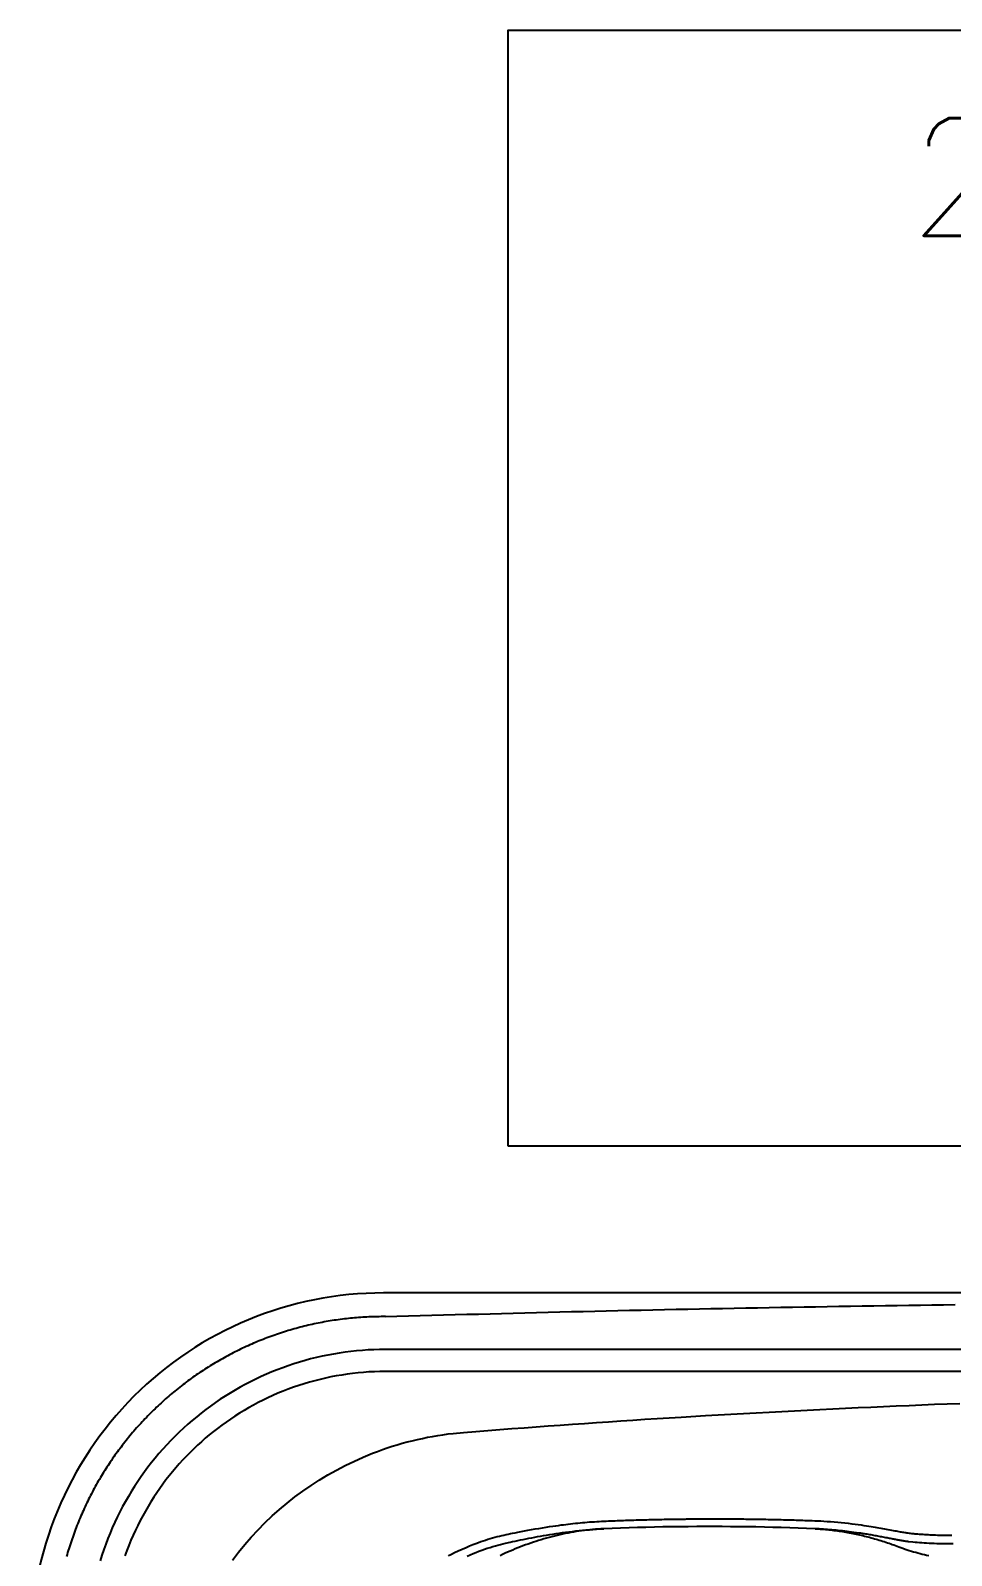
# Model space of a CAD drawing. Extents: x 941 to 1034, y 781 to 934.
# Drawn here: x 941.4 to 972.7, y 881.8 to 933.6 of the extents above; entities that cross this region are included whole.
import ezdxf
from ezdxf.enums import TextEntityAlignment as Align

# ---------------------------------------------------------------- set-up
doc = ezdxf.new("R2010")
doc.units = 0
doc.header["$MEASUREMENT"] = 0
doc.layers.add('1', color=4, linetype='Continuous')
doc.layers.add('DIM', color=3, linetype='Continuous')
doc.styles.add('SIMPLEX', font='simplex')

# ---------------------------------------------------------------- blocks, each defined once
blk = doc.blocks.new('ENVOY')
at = {"layer": '1', "color": 3, "linetype": 'Continuous'}
blk.add_line((81.052, 87.184), (12.056, 87.184), dxfattribs=at)
at = {"layer": '1', "color": 4}
blk.add_lwpolyline([(93.109, 77.107, 0.414214), (81.109, 89.107), (12, 89.107, 0.414214), (0, 77.107), (0, 12, 0.414214), (12, 0), (81.109, 0, 0.414214), (93.109, 12)], format="xyb", close=True, dxfattribs=at)
at = {"layer": '1', "color": 3, "linetype": 'Continuous'}
for points in [[(12.058, 88.303), (12.453, 88.314), (12.849, 88.325), (13.244, 88.336), (13.639, 88.347), (14.034, 88.358), (14.429, 88.369), (14.824, 88.38), (15.22, 88.39), (15.615, 88.401), (16.01, 88.411), (16.405, 88.421), (16.8, 88.431), (17.196, 88.441), (17.591, 88.451), (17.986, 88.46), (18.381, 88.47), (18.776, 88.479), (19.171, 88.488), (19.567, 88.498), (19.962, 88.507), (20.357, 88.515), (20.752, 88.524), (21.147, 88.533), (21.543, 88.541), (21.938, 88.549), (22.333, 88.558), (22.728, 88.566), (23.123, 88.573), (23.519, 88.581), (23.914, 88.589), (24.309, 88.596), (24.704, 88.604), (25.099, 88.611), (25.495, 88.618), (25.89, 88.625), (26.285, 88.632), (26.68, 88.638), (27.076, 88.645), (27.471, 88.651), (27.866, 88.658), (28.261, 88.664), (28.656, 88.67), (29.052, 88.676), (29.447, 88.681), (29.842, 88.687), (30.237, 88.692), (30.633, 88.698), (31.028, 88.703), (31.423, 88.708)], [(12.058, 88.303), (11.99, 88.301), (11.919, 88.3), (11.848, 88.298), (11.777, 88.297), (11.707, 88.296), (11.637, 88.294), (11.568, 88.291), (11.498, 88.289), (11.429, 88.286), (11.359, 88.282), (11.29, 88.278), (11.22, 88.274), (11.151, 88.269), (11.082, 88.264), (11.012, 88.258), (10.943, 88.252), (10.874, 88.245), (10.804, 88.238), (10.735, 88.23), (10.666, 88.222), (10.597, 88.214), (10.528, 88.205), (10.459, 88.196), (10.39, 88.186), (10.321, 88.176), (10.252, 88.166), (10.184, 88.155), (10.115, 88.143), (10.047, 88.131), (9.978, 88.119), (9.91, 88.106), (9.841, 88.093), (9.773, 88.08), (9.705, 88.066), (9.637, 88.051), (9.569, 88.036), (9.501, 88.021), (9.433, 88.005), (9.365, 87.989), (9.298, 87.973), (9.23, 87.956), (9.163, 87.938), (9.095, 87.921), (9.028, 87.902), (8.961, 87.884), (8.894, 87.865), (8.827, 87.845), (8.76, 87.825), (8.694, 87.805), (8.627, 87.784), (8.561, 87.763), (8.495, 87.741), (8.428, 87.719), (8.362, 87.697), (8.297, 87.674), (8.231, 87.651), (8.165, 87.627), (8.1, 87.603), (8.035, 87.579), (7.97, 87.554), (7.905, 87.528), (7.84, 87.503), (7.775, 87.477), (7.711, 87.45), (7.647, 87.423), (7.582, 87.396), (7.518, 87.368), (7.455, 87.34), (7.391, 87.312), (7.328, 87.283), (7.264, 87.254), (7.201, 87.224), (7.138, 87.194), (7.076, 87.163), (7.013, 87.132), (6.951, 87.101), (6.889, 87.07), (6.827, 87.038), (6.765, 87.005), (6.704, 86.972), (6.642, 86.939), (6.581, 86.906), (6.521, 86.872), (6.46, 86.838), (6.399, 86.803), (6.339, 86.768), (6.279, 86.732), (6.219, 86.697), (6.16, 86.66), (6.1, 86.624), (6.041, 86.587), (5.982, 86.55), (5.924, 86.512), (5.865, 86.474), (5.807, 86.435), (5.749, 86.397), (5.691, 86.358), (5.634, 86.318), (5.577, 86.278), (5.52, 86.238), (5.463, 86.198), (5.407, 86.157), (5.35, 86.115), (5.294, 86.074), (5.239, 86.032), (5.183, 85.99), (5.128, 85.947), (5.073, 85.904), (5.019, 85.861), (4.964, 85.817), (4.91, 85.773), (4.856, 85.729), (4.803, 85.684), (4.749, 85.639), (4.696, 85.594), (4.644, 85.548), (4.591, 85.502), (4.539, 85.456), (4.487, 85.409), (4.436, 85.362), (4.384, 85.315), (4.333, 85.267), (4.283, 85.219), (4.232, 85.171), (4.182, 85.123), (4.133, 85.074), (4.083, 85.025), (4.034, 84.975), (3.985, 84.925), (3.937, 84.875), (3.888, 84.825), (3.84, 84.774), (3.793, 84.723), (3.746, 84.672), (3.699, 84.621), (3.652, 84.569), (3.606, 84.517), (3.56, 84.464), (3.514, 84.411), (3.469, 84.358), (3.424, 84.305), (3.379, 84.252), (3.335, 84.198), (3.291, 84.144), (3.247, 84.089), (3.204, 84.035), (3.161, 83.98), (3.118, 83.925), (3.076, 83.869), (3.034, 83.813), (2.992, 83.758), (2.951, 83.701), (2.91, 83.645), (2.87, 83.588), (2.83, 83.531), (2.79, 83.474), (2.75, 83.416), (2.711, 83.359), (2.672, 83.301), (2.634, 83.243), (2.596, 83.184), (2.558, 83.126), (2.521, 83.067), (2.484, 83.008), (2.448, 82.948), (2.411, 82.889), (2.376, 82.829), (2.34, 82.769), (2.305, 82.709), (2.27, 82.648), (2.236, 82.587), (2.202, 82.527), (2.169, 82.465), (2.135, 82.404), (2.103, 82.343), (2.07, 82.281), (2.038, 82.219), (2.006, 82.157), (1.975, 82.095), (1.944, 82.032), (1.914, 81.969), (1.884, 81.907), (1.854, 81.843), (1.825, 81.78), (1.796, 81.717), (1.767, 81.653), (1.739, 81.589), (1.712, 81.525), (1.684, 81.461), (1.657, 81.397), (1.631, 81.332), (1.605, 81.268), (1.579, 81.203), (1.554, 81.138), (1.529, 81.073), (1.505, 81.008), (1.481, 80.942), (1.457, 80.877), (1.434, 80.811), (1.411, 80.745), (1.388, 80.679), (1.366, 80.613), (1.345, 80.547), (1.324, 80.481), (1.303, 80.414), (1.283, 80.348), (1.263, 80.281), (1.243, 80.214), (1.224, 80.147)], [(12.056, 87.184), (11.86, 87.182), (11.666, 87.176), (11.472, 87.167), (11.278, 87.154), (11.083, 87.137), (10.887, 87.116), (10.69, 87.091), (10.493, 87.062), (10.296, 87.03), (10.101, 86.993), (9.906, 86.953), (9.713, 86.909), (9.52, 86.861), (9.328, 86.809), (9.137, 86.754), (8.947, 86.695), (8.759, 86.632), (8.571, 86.566), (8.385, 86.495), (8.2, 86.421), (8.017, 86.344), (7.835, 86.263), (7.655, 86.178), (7.477, 86.09), (7.3, 85.998), (7.126, 85.903), (6.953, 85.805), (6.783, 85.703), (6.614, 85.598), (6.448, 85.49), (6.283, 85.378), (6.121, 85.263), (5.961, 85.145), (5.803, 85.024), (5.648, 84.9), (5.494, 84.772), (5.344, 84.641), (5.196, 84.508), (5.05, 84.371), (4.907, 84.232), (4.768, 84.09), (4.631, 83.945), (4.497, 83.798), (4.366, 83.648), (4.238, 83.496), (4.113, 83.341), (3.991, 83.184), (3.872, 83.025), (3.756, 82.863), (3.644, 82.699), (3.534, 82.533), (3.428, 82.364), (3.326, 82.193), (3.226, 82.021), (3.13, 81.846), (3.037, 81.669), (2.948, 81.49), (2.862, 81.31), (2.78, 81.128), (2.702, 80.944), (2.627, 80.759), (2.556, 80.573), (2.488, 80.385), (2.424, 80.196), (2.364, 80.005)], [(12.054, 86.434), (11.87, 86.433), (11.686, 86.428), (11.501, 86.419), (11.317, 86.406), (11.132, 86.389), (10.947, 86.368), (10.762, 86.344), (10.577, 86.316), (10.392, 86.285), (10.208, 86.25), (10.024, 86.211), (9.84, 86.168), (9.657, 86.122), (9.475, 86.072), (9.294, 86.019), (9.115, 85.962), (8.936, 85.901), (8.759, 85.836), (8.583, 85.768), (8.409, 85.697), (8.238, 85.622), (8.068, 85.544), (7.901, 85.464), (7.736, 85.38), (7.573, 85.293), (7.413, 85.204), (7.255, 85.112), (7.099, 85.017), (6.945, 84.919), (6.794, 84.819), (6.646, 84.716), (6.499, 84.611), (6.356, 84.504), (6.215, 84.394), (6.076, 84.282), (5.94, 84.167), (5.807, 84.051), (5.675, 83.931), (5.547, 83.81), (5.421, 83.686), (5.297, 83.56), (5.175, 83.431), (5.057, 83.3), (4.94, 83.167), (4.826, 83.031), (4.714, 82.893), (4.604, 82.752), (4.497, 82.609), (4.391, 82.462), (4.289, 82.314), (4.188, 82.162), (4.091, 82.009), (3.996, 81.853), (3.903, 81.694), (3.814, 81.534), (3.727, 81.371), (3.643, 81.206), (3.563, 81.039), (3.485, 80.869), (3.411, 80.698), (3.34, 80.525), (3.272, 80.349), (3.207, 80.172)], [(31.768, 86.434), (29.797, 86.434), (27.825, 86.434), (25.854, 86.434), (23.882, 86.434), (21.911, 86.434), (19.94, 86.434), (17.968, 86.434), (15.997, 86.434), (12.054, 86.434)], [(14.202, 80.172), (14.239, 80.192), (14.311, 80.229), (14.413, 80.281), (14.538, 80.341), (14.673, 80.403), (14.8, 80.459), (14.92, 80.509), (15.031, 80.553), (15.131, 80.591), (15.219, 80.624), (15.301, 80.653), (15.383, 80.681), (15.464, 80.707), (15.545, 80.733), (15.625, 80.757), (15.704, 80.78), (15.782, 80.802), (15.86, 80.823), (15.937, 80.842), (16.013, 80.861), (16.087, 80.878), (16.161, 80.895), (16.234, 80.91), (16.306, 80.925), (16.38, 80.94), (16.465, 80.957), (16.562, 80.976), (16.669, 80.996), (16.783, 81.018), (16.903, 81.04), (17.026, 81.062), (17.15, 81.084), (17.276, 81.105), (17.402, 81.126), (17.524, 81.145), (17.64, 81.163), (17.749, 81.179), (17.851, 81.194), (17.947, 81.207), (18.035, 81.219), (18.116, 81.229), (18.195, 81.239), (18.274, 81.249), (18.354, 81.258), (18.434, 81.267), (18.514, 81.276), (18.595, 81.284), (18.675, 81.292), (18.756, 81.3), (18.838, 81.307), (18.919, 81.314), (19, 81.321), (19.081, 81.327), (19.162, 81.332), (19.243, 81.337), (19.324, 81.342), (19.405, 81.346), (19.484, 81.35), (19.563, 81.354), (19.64, 81.357), (19.716, 81.36), (19.79, 81.363), (19.862, 81.366), (19.933, 81.369), (20.005, 81.371), (20.076, 81.374), (20.147, 81.376), (20.219, 81.379), (20.291, 81.381), (20.362, 81.383), (20.435, 81.386), (20.507, 81.388), (20.579, 81.39), (20.651, 81.392), (20.724, 81.394), (20.797, 81.396), (20.87, 81.398), (20.943, 81.4), (21.016, 81.401), (21.089, 81.403), (21.162, 81.405), (21.236, 81.406), (21.31, 81.408), (21.383, 81.409), (21.457, 81.411), (21.531, 81.412), (21.606, 81.413), (21.68, 81.415), (21.754, 81.416), (21.829, 81.417), (21.904, 81.418), (21.979, 81.419), (22.053, 81.42), (22.128, 81.421), (22.203, 81.422), (22.278, 81.423), (22.353, 81.423), (22.428, 81.424), (22.503, 81.425), (22.578, 81.425), (22.653, 81.426), (22.728, 81.426), (22.803, 81.426), (22.878, 81.427), (22.953, 81.427), (23.028, 81.427), (23.103, 81.427), (23.179, 81.428), (23.254, 81.428), (23.329, 81.428), (23.404, 81.428), (23.48, 81.427), (23.555, 81.427), (23.63, 81.427), (23.706, 81.427), (23.781, 81.426), (23.857, 81.426), (23.932, 81.426), (24.008, 81.425), (24.083, 81.424), (24.159, 81.424), (24.234, 81.423), (24.31, 81.422), (24.385, 81.422), (24.46, 81.421), (24.536, 81.42), (24.611, 81.419), (24.686, 81.418), (24.761, 81.416), (24.837, 81.415), (24.912, 81.414), (24.986, 81.413), (25.061, 81.411), (25.136, 81.41), (25.211, 81.408), (25.285, 81.407), (25.359, 81.405), (25.434, 81.403), (25.508, 81.402), (25.582, 81.4), (25.656, 81.398), (25.729, 81.396), (25.803, 81.394), (25.876, 81.392), (25.949, 81.389), (26.022, 81.387), (26.095, 81.385), (26.167, 81.382), (26.24, 81.38), (26.312, 81.377), (26.39, 81.375), (26.472, 81.372), (26.56, 81.369), (26.653, 81.365), (26.751, 81.36), (26.853, 81.355), (26.96, 81.349), (27.073, 81.341), (27.189, 81.333), (27.31, 81.323), (27.431, 81.313), (27.551, 81.302), (27.67, 81.289), (27.789, 81.277), (27.906, 81.263), (28.018, 81.249), (28.125, 81.235), (28.227, 81.22), (28.322, 81.206), (28.41, 81.193), (28.492, 81.18), (28.566, 81.168), (28.632, 81.157), (28.697, 81.146), (28.762, 81.135), (28.826, 81.124), (28.89, 81.113), (28.953, 81.102), (29.016, 81.09), (29.077, 81.079), (29.138, 81.068), (29.198, 81.057), (29.256, 81.046), (29.312, 81.035), (29.365, 81.025), (29.415, 81.016), (29.462, 81.007), (29.506, 80.999), (29.549, 80.991), (29.59, 80.984), (29.629, 80.977), (29.667, 80.971), (29.705, 80.965), (29.742, 80.959), (29.779, 80.954), (29.816, 80.949), (29.853, 80.944), (29.892, 80.939), (29.932, 80.935), (29.972, 80.931), (30.013, 80.927), (30.05, 80.923), (30.125, 80.917)], [(20.498, 81.387), (20.584, 81.39), (20.67, 81.392), (20.757, 81.395), (20.844, 81.397), (20.931, 81.399), (21.018, 81.402), (21.106, 81.404), (21.193, 81.406), (21.281, 81.407), (21.369, 81.409), (21.458, 81.411), (21.546, 81.412), (21.635, 81.414), (21.724, 81.415), (21.812, 81.417), (21.901, 81.418), (21.99, 81.419), (22.08, 81.42), (22.169, 81.421), (22.258, 81.422), (22.348, 81.423), (22.437, 81.424), (22.527, 81.425), (22.617, 81.425), (22.706, 81.426), (22.796, 81.426), (22.886, 81.427), (22.976, 81.427), (23.155, 81.428)], [(16.294, 80.637), (16.382, 80.656), (16.471, 80.674), (16.561, 80.693), (16.653, 80.711), (16.746, 80.73), (16.84, 80.749), (16.936, 80.768), (17.034, 80.787), (17.132, 80.805), (17.232, 80.824), (17.333, 80.842), (17.435, 80.86), (17.539, 80.878), (17.644, 80.895), (17.75, 80.912), (17.858, 80.929), (17.966, 80.945), (18.076, 80.96), (18.187, 80.975), (18.299, 80.99), (18.413, 81.003), (18.527, 81.016), (18.642, 81.029), (18.759, 81.04), (18.876, 81.051), (18.994, 81.06), (19.114, 81.069), (19.234, 81.077), (19.477, 81.09)], [(28.145, 80.947), (28.063, 80.958), (27.982, 80.969), (27.902, 80.979), (27.824, 80.989), (27.747, 80.999), (27.671, 81.008), (27.595, 81.016), (27.521, 81.024), (27.447, 81.032), (27.374, 81.039), (27.302, 81.046), (27.23, 81.053), (27.159, 81.059), (27.087, 81.065), (27.016, 81.07), (26.945, 81.075), (26.875, 81.079), (26.804, 81.083), (26.661, 81.09)], [(29.844, 80.649), (29.823, 80.652), (29.802, 80.654), (29.781, 80.657), (29.759, 80.66), (29.738, 80.663), (29.717, 80.666), (29.695, 80.669), (29.674, 80.673), (29.652, 80.676), (29.63, 80.68), (29.608, 80.684), (29.586, 80.687), (29.564, 80.691), (29.542, 80.695), (29.52, 80.699), (29.498, 80.704), (29.474, 80.708), (29.449, 80.713), (29.422, 80.718), (29.393, 80.724), (29.363, 80.73), (29.331, 80.736), (29.297, 80.743), (29.263, 80.75), (29.226, 80.757), (29.188, 80.764), (29.149, 80.772), (29.109, 80.779), (29.067, 80.788), (29.023, 80.796), (28.979, 80.804), (28.933, 80.813), (28.887, 80.822), (28.841, 80.83), (28.794, 80.839), (28.747, 80.847), (28.701, 80.856), (28.654, 80.864), (28.608, 80.872), (28.562, 80.881), (28.516, 80.888), (28.471, 80.896), (28.427, 80.904), (28.384, 80.911), (28.341, 80.918), (28.299, 80.924), (28.259, 80.93), (28.219, 80.936), (28.145, 80.947)], [(30.09, 80.92), (30.145, 80.915), (30.201, 80.91), (30.258, 80.906), (30.317, 80.902), (30.376, 80.898), (30.437, 80.895), (30.498, 80.891), (30.561, 80.888), (30.625, 80.885), (30.689, 80.883), (30.755, 80.88), (30.821, 80.878), (30.888, 80.876), (30.956, 80.874), (31.025, 80.873), (31.095, 80.871), (31.165, 80.87), (31.236, 80.869), (31.308, 80.869)], [(14.837, 80.161), (14.938, 80.205), (15.037, 80.247), (15.136, 80.286), (15.234, 80.324), (15.331, 80.361), (15.427, 80.395), (15.522, 80.427), (15.615, 80.457), (15.706, 80.485), (15.796, 80.512), (15.884, 80.537), (15.971, 80.56), (16.055, 80.581), (16.137, 80.602), (16.294, 80.637)], [(31.356, 80.574), (31.26, 80.575), (31.165, 80.576), (31.071, 80.577), (30.979, 80.579), (30.887, 80.581), (30.797, 80.584), (30.709, 80.587), (30.621, 80.59), (30.536, 80.594), (30.452, 80.598), (30.369, 80.603), (30.289, 80.608), (30.21, 80.614), (30.133, 80.62), (30.058, 80.627), (29.985, 80.634), (29.844, 80.649)]]:
    blk.add_lwpolyline(points, dxfattribs=at)
at = {"layer": '1', "color": 2, "linetype": 'Continuous'}
for points in [[(22.934, 84.937), (23.367, 84.962), (23.799, 84.987), (24.231, 85.011), (24.663, 85.035), (25.096, 85.059), (25.528, 85.082), (25.96, 85.104), (26.393, 85.126), (26.825, 85.148), (27.258, 85.169), (27.69, 85.189), (28.123, 85.209), (28.555, 85.229), (28.988, 85.248), (29.421, 85.267), (29.853, 85.285), (30.286, 85.303), (30.719, 85.32), (31.584, 85.353)], [(14.717, 84.368), (15.128, 84.4), (15.538, 84.432), (15.949, 84.464), (16.36, 84.495), (16.77, 84.526), (17.181, 84.556), (17.592, 84.586), (18.002, 84.616), (18.413, 84.645), (18.824, 84.674), (19.235, 84.702), (19.646, 84.73), (20.057, 84.757), (20.468, 84.784), (20.879, 84.811), (21.29, 84.837), (21.701, 84.862), (22.112, 84.888), (22.934, 84.937)], [(11.3, 83.525), (11.463, 83.593), (11.627, 83.658), (11.792, 83.721), (11.958, 83.781), (12.125, 83.839), (12.293, 83.893), (12.462, 83.945), (12.631, 83.995), (12.802, 84.041), (12.973, 84.085), (13.145, 84.126), (13.317, 84.164), (13.491, 84.199), (13.664, 84.232), (13.839, 84.262), (14.014, 84.288), (14.189, 84.313), (14.365, 84.334), (14.717, 84.368)], [(6.861, 80.026), (7.066, 80.293), (7.28, 80.553), (7.501, 80.807), (7.731, 81.054), (7.968, 81.293), (8.212, 81.525), (8.463, 81.749), (8.721, 81.965), (8.985, 82.173), (9.256, 82.373), (9.532, 82.564), (9.814, 82.747), (10.102, 82.921), (10.394, 83.086), (10.692, 83.241), (11.3, 83.525)], [(19.477, 81.09), (19.383, 81.086), (19.289, 81.08), (19.196, 81.073), (19.102, 81.065), (19.008, 81.056), (18.915, 81.045), (18.822, 81.034), (18.728, 81.022), (18.635, 81.009), (18.542, 80.994), (18.45, 80.979), (18.357, 80.962), (18.265, 80.945), (18.173, 80.927), (18.081, 80.907), (17.989, 80.887), (17.898, 80.866), (17.807, 80.844), (17.716, 80.821), (17.625, 80.797), (17.535, 80.772), (17.445, 80.746), (17.355, 80.719), (17.265, 80.691), (17.176, 80.663), (17.087, 80.634), (16.998, 80.603), (16.91, 80.572), (16.822, 80.54), (16.734, 80.508), (16.646, 80.474), (16.559, 80.44), (16.472, 80.404), (16.386, 80.368), (16.3, 80.332), (16.214, 80.294), (16.128, 80.256), (16.043, 80.216), (15.959, 80.176)], [(26.661, 81.09), (26.374, 81.103), (26.087, 81.114), (25.8, 81.123), (25.512, 81.132), (25.225, 81.139), (24.938, 81.146), (24.65, 81.151), (24.363, 81.155), (24.075, 81.159), (23.788, 81.161), (23.501, 81.163), (23.213, 81.163), (22.926, 81.163), (22.638, 81.163), (22.351, 81.161), (22.063, 81.158), (21.776, 81.155), (21.488, 81.151), (21.201, 81.145), (20.914, 81.139), (20.626, 81.132), (20.339, 81.123), (20.052, 81.113), (19.477, 81.09)], [(26.661, 81.09), (26.72, 81.088), (26.779, 81.084), (26.837, 81.081), (26.895, 81.076), (26.954, 81.072), (27.012, 81.067), (27.071, 81.062), (27.129, 81.056), (27.187, 81.05), (27.245, 81.043), (27.303, 81.036), (27.361, 81.029), (27.419, 81.021), (27.477, 81.012), (27.535, 81.004), (27.593, 80.995), (27.651, 80.985), (27.708, 80.976), (27.766, 80.966), (27.823, 80.955), (27.881, 80.944), (27.938, 80.933), (27.995, 80.921), (28.053, 80.909), (28.11, 80.897), (28.167, 80.884), (28.224, 80.871), (28.28, 80.858), (28.337, 80.844), (28.394, 80.83), (28.45, 80.815), (28.507, 80.801), (28.563, 80.785), (28.619, 80.77), (28.675, 80.754), (28.731, 80.738), (28.787, 80.722), (28.843, 80.705), (28.899, 80.688), (28.954, 80.67), (29.01, 80.653), (29.065, 80.635), (29.12, 80.616), (29.175, 80.598), (29.23, 80.579), (29.285, 80.559), (29.34, 80.54), (29.395, 80.52), (29.504, 80.479)], [(29.504, 80.479), (29.575, 80.453), (29.646, 80.427), (29.718, 80.403), (29.79, 80.378), (29.862, 80.355), (29.935, 80.333), (30.008, 80.311), (30.08, 80.29), (30.154, 80.27), (30.227, 80.25), (30.301, 80.231), (30.374, 80.213), (30.448, 80.196), (30.522, 80.179)]]:
    blk.add_lwpolyline(points, dxfattribs=at)

msp = doc.modelspace()

# ---------------------------------------------------------------- linework, layer by layer
at = {"layer": 'DIM', "color": 4}
msp.add_lwpolyline([(957.6, 895.675), (1018.266, 895.675), (1018.266, 933.58), (957.6, 933.58)], close=True, dxfattribs=at)

# ---------------------------------------------------------------- block references
at = {"layer": '1'}
msp.add_blockref('ENVOY', (941.378, 801.568), dxfattribs=at)

# ---------------------------------------------------------------- texts
at = {"layer": 'DIM', "style": 'SIMPLEX'}
msp.add_text('2013 ENVOY', height=4, dxfattribs=at).set_placement((987.933, 926.604), align=Align.CENTER)

doc.saveas('drawing.dxf')
